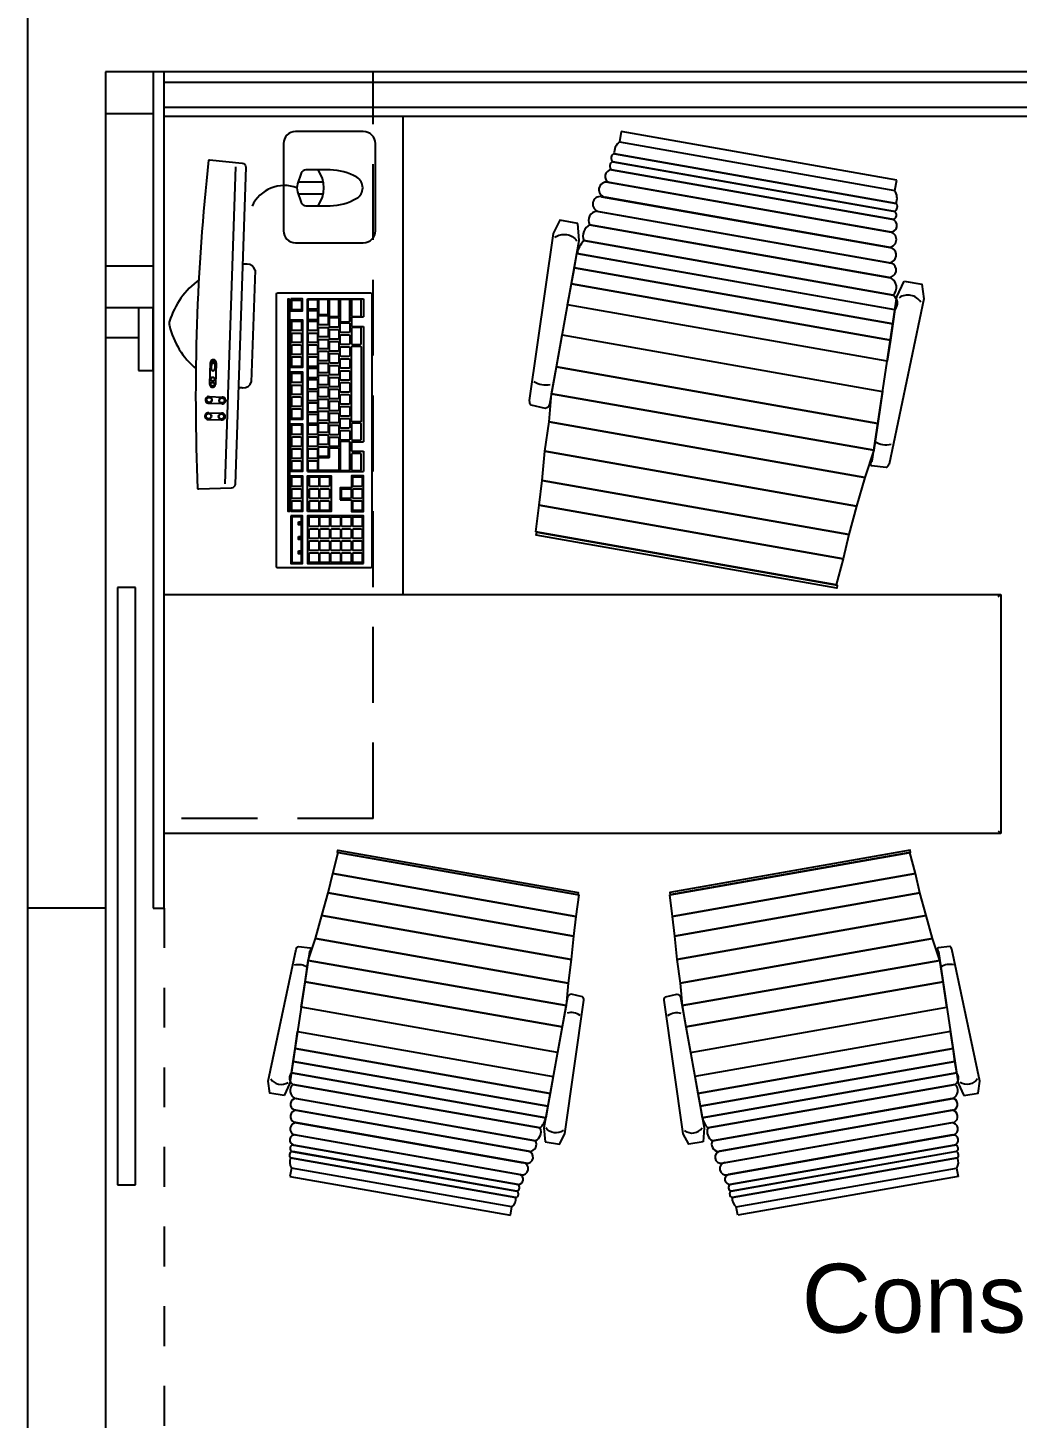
# Model space of a CAD drawing. Header units: millimetres. Extents: x 1573 to 2177, y 1587 to 1932.
# Drawn here: x 1900.545 to 1903.029, y 1907.524 to 1911.016 of the extents above; entities that cross this region are included whole.
import ezdxf
from ezdxf.enums import TextEntityAlignment as Align

# ---------------------------------------------------------------- set-up
doc = ezdxf.new("R2010")
doc.units = ezdxf.units.MM
doc.header["$LTSCALE"] = 0.03
doc.linetypes.add('HIDDEN', pattern=[9.525, 6.35, -3.175])
doc.layers.add('-HIDRO', color=8, linetype='Continuous')
doc.styles.add('ARIAL', font='arial.ttf')

msp = doc.modelspace()

# ---------------------------------------------------------------- linework, layer by layer
at = {"layer": '-HIDRO'}
for p, q in [((1900.5454, 1908.8053), (1900.5454, 1913.2753)), ((1906.5109, 1910.9053), (1900.7404, 1910.9053)), ((1900.7404, 1910.9053), (1900.7404, 1908.8053)), ((1900.8604, 1910.9053), (1900.8604, 1908.8053)), ((1900.8874, 1908.8053), (1900.8874, 1910.9053)), ((1903.9084, 1910.8783), (1900.8874, 1910.8783)), ((1900.7404, 1910.8003), (1900.8604, 1910.8003)), ((1903.9384, 1910.8153), (1900.8874, 1910.8153)), ((1903.9609, 1910.7928), (1900.8874, 1910.7928)), ((1901.4874, 1909.5928), (1901.4874, 1910.7928)), ((1902.0348, 1910.755), (1902.0302, 1910.729)), ((1902.0302, 1910.729), (1902.7217, 1910.607)), ((1902.0302, 1910.729), (1902.7217, 1910.607)), ((1902.0302, 1910.729), (1902.7217, 1910.607)), ((1902.7263, 1910.6331), (1902.0348, 1910.755)), ((1902.7248, 1910.5747), (1902.0178, 1910.6994)), ((1902.0178, 1910.6994), (1902.7248, 1910.5747)), ((1902.7248, 1910.5747), (1902.0178, 1910.6994)), ((1901.0665, 1910.6661), (1901.0401, 1909.8705)), ((1902.0106, 1910.6587), (1902.7139, 1910.5347)), ((1902.7139, 1910.5347), (1902.0106, 1910.6587)), ((1902.0142, 1910.6793), (1902.7176, 1910.5552)), ((1902.7212, 1910.5546), (1902.0142, 1910.6793)), ((1901.2245, 1910.6288), (1901.2871, 1910.6288)), ((1902.0013, 1910.6278), (1902.7122, 1910.5025)), ((1902.7084, 1910.5031), (1902.0051, 1910.6271)), ((1902.7217, 1910.607), (1902.7263, 1910.6331)), ((1901.2245, 1910.5988), (1901.2871, 1910.5988)), ((1901.9857, 1910.5915), (1902.7144, 1910.463)), ((1902.7055, 1910.4646), (1901.9946, 1910.59)), ((1901.9732, 1910.5549), (1902.7136, 1910.4243)), ((1902.7077, 1910.4253), (1901.9791, 1910.5538)), ((1901.9556, 1910.5212), (1902.7104, 1910.3881)), ((1902.7073, 1910.3886), (1901.9556, 1910.5212)), ((1901.9409, 1910.4812), (1902.7172, 1910.3443)), ((1902.7172, 1910.3443), (1901.9409, 1910.4812)), ((1901.9172, 1910.4131), (1901.9236, 1910.4489)), ((1901.9236, 1910.4489), (1902.7219, 1910.3081)), ((1902.7218, 1910.3078), (1901.9236, 1910.4489)), ((1900.7404, 1910.4178), (1900.8604, 1910.4178)), ((1901.9099, 1910.3727), (1901.9172, 1910.4131)), ((1901.9172, 1910.4131), (1902.7165, 1910.2722)), ((1902.7165, 1910.2722), (1901.9172, 1910.4131)), ((1901.1157, 1910.4069), (1901.1063, 1910.1258)), ((1901.9004, 1910.3199), (1901.9099, 1910.3727)), ((1901.9099, 1910.3727), (1902.7104, 1910.2315)), ((1902.7104, 1910.2315), (1901.9099, 1910.3727)), ((1900.8604, 1910.3128), (1900.7404, 1910.3128)), ((1900.8229, 1910.3128), (1900.8229, 1910.1553)), ((1900.8604, 1910.1553), (1900.8604, 1910.3128)), ((1901.2472, 1910.3347), (1901.388, 1910.3347)), ((1901.2472, 1909.9012), (1901.2472, 1910.3347)), ((1901.388, 1910.3347), (1901.388, 1910.2897)), ((1902.7024, 1910.1785), (1901.9004, 1910.3199)), ((1902.7219, 1910.3081), (1902.7165, 1910.2722)), ((1901.358, 1910.2897), (1901.388, 1910.2897)), ((1901.358, 1910.2897), (1901.358, 1910.2657)), ((1902.7165, 1910.2722), (1902.7104, 1910.2315)), ((1900.7404, 1910.2378), (1900.8229, 1910.2378)), ((1901.358, 1910.2657), (1901.388, 1910.2657)), ((1901.388, 1910.2657), (1901.388, 1909.9762)), ((1901.8723, 1910.1641), (1901.8867, 1910.2443)), ((1901.8867, 1910.2443), (1902.691, 1910.1025)), ((1902.7104, 1910.2315), (1902.7024, 1910.1785)), ((1901.0035, 1910.1748), (1901.0017, 1910.1208)), ((1901.0064, 1910.1747), (1901.0059, 1910.1592)), ((1901.0151, 1910.1744), (1901.0064, 1910.1747)), ((1901.0151, 1910.1744), (1901.0146, 1910.1589)), ((1901.018, 1910.1743), (1901.0162, 1910.1203)), ((1901.8601, 1910.0967), (1901.8723, 1910.1641)), ((1901.8723, 1910.1641), (1902.679, 1910.0219)), ((1902.679, 1910.0219), (1901.8723, 1910.1641)), ((1900.8229, 1910.1553), (1900.8604, 1910.1553)), ((1901.8538, 1910.0262), (1901.8601, 1910.0967)), ((1901.8601, 1910.0967), (1902.6689, 1909.955)), ((1902.6689, 1909.955), (1901.8601, 1910.0967)), ((1902.691, 1910.1025), (1902.679, 1910.0219)), ((1901.0003, 1910.0728), (1901.0324, 1910.0718)), ((1901.0009, 1910.0894), (1901.0329, 1910.0883)), ((1900.999, 1910.0322), (1901.031, 1910.0311)), ((1900.9995, 1910.0487), (1901.0316, 1910.0476)), ((1901.8435, 1909.9524), (1901.8538, 1910.0262)), ((1902.646, 1909.8866), (1901.8538, 1910.0262)), ((1901.8538, 1910.0262), (1902.646, 1909.8866)), ((1902.679, 1910.0219), (1902.6689, 1909.955)), ((1901.358, 1909.9762), (1901.388, 1909.9762)), ((1901.358, 1909.9762), (1901.358, 1909.9522)), ((1902.6689, 1909.955), (1902.646, 1909.8866)), ((1901.358, 1909.9522), (1901.388, 1909.9522)), ((1901.388, 1909.9522), (1901.388, 1909.9012)), ((1901.8367, 1909.8792), (1901.8435, 1909.9524)), ((1902.6258, 1909.8145), (1901.8435, 1909.9524)), ((1901.8435, 1909.9524), (1902.6258, 1909.8145)), ((1901.2472, 1909.9012), (1901.388, 1909.9012)), ((1902.646, 1909.8866), (1902.6258, 1909.8145)), ((1901.3351, 1909.8577), (1901.3548, 1909.8577)), ((1901.8291, 1909.8169), (1901.8367, 1909.8792)), ((1902.6064, 1909.7434), (1901.8367, 1909.8792)), ((1901.8367, 1909.8792), (1902.6064, 1909.7434)), ((1901.3294, 1909.8307), (1901.3582, 1909.8307)), ((1901.8204, 1909.7496), (1901.8291, 1909.8169)), ((1902.5922, 1909.6823), (1901.8291, 1909.8169)), ((1901.8291, 1909.8169), (1902.5922, 1909.6823)), ((1902.6258, 1909.8145), (1902.6064, 1909.7434)), ((1902.5748, 1909.6166), (1901.8204, 1909.7496)), ((1902.6064, 1909.7434), (1902.5922, 1909.6823)), ((1902.5922, 1909.6823), (1902.5748, 1909.6166)), ((1900.7704, 1909.6105), (1900.7704, 1908.1105)), ((1900.8154, 1909.6105), (1900.7704, 1909.6105)), ((1900.8154, 1908.1105), (1900.8154, 1909.6105)), ((1900.8874, 1909.5928), (1902.9874, 1909.5928)), ((1902.9814, 1909.5868), (1902.9874, 1909.5928)), ((1902.9874, 1909.5928), (1902.9874, 1908.9928)), ((1902.9874, 1908.9928), (1900.8874, 1908.9928)), ((1902.9814, 1908.9988), (1902.9874, 1908.9928)), ((1901.3106, 1908.8921), (1901.3246, 1908.9447)), ((1901.3246, 1908.9447), (1901.9281, 1908.8382)), ((1902.7593, 1908.9447), (1902.1557, 1908.8382)), ((1902.7732, 1908.8921), (1902.7593, 1908.9447)), ((1901.2993, 1908.8432), (1901.3106, 1908.8921)), ((1901.3106, 1908.8921), (1901.9211, 1908.7844)), ((1901.9211, 1908.7844), (1901.3106, 1908.8921)), ((1902.7732, 1908.8921), (1902.1627, 1908.7844)), ((1902.1627, 1908.7844), (1902.7732, 1908.8921)), ((1902.7846, 1908.8432), (1902.7732, 1908.8921)), ((1901.2838, 1908.7863), (1901.2993, 1908.8432)), ((1901.2993, 1908.8432), (1901.9151, 1908.7346)), ((1901.9151, 1908.7346), (1901.2993, 1908.8432)), ((1901.9281, 1908.8382), (1901.9211, 1908.7844)), ((1902.1557, 1908.8382), (1902.1627, 1908.7844)), ((1902.7846, 1908.8432), (1902.1688, 1908.7346)), ((1902.1688, 1908.7346), (1902.7846, 1908.8432)), ((1902.8001, 1908.7863), (1902.7846, 1908.8432)), ((1900.5454, 1907.4553), (1900.5454, 1908.8053)), ((1900.7404, 1908.8053), (1900.5454, 1908.8053)), ((1900.7404, 1908.8053), (1900.7404, 1907.4553)), ((1900.8604, 1908.8053), (1900.8874, 1908.8053)), ((1901.2676, 1908.7287), (1901.2838, 1908.7863)), ((1901.2838, 1908.7863), (1901.9096, 1908.676)), ((1901.9096, 1908.676), (1901.2838, 1908.7863)), ((1901.9211, 1908.7844), (1901.9151, 1908.7346)), ((1902.1627, 1908.7844), (1902.1688, 1908.7346)), ((1902.8001, 1908.7863), (1902.1743, 1908.676)), ((1902.1743, 1908.676), (1902.8001, 1908.7863)), ((1902.8163, 1908.7287), (1902.8001, 1908.7863)), ((1901.9151, 1908.7346), (1901.9096, 1908.676)), ((1902.1688, 1908.7346), (1902.1743, 1908.676)), ((1901.2493, 1908.6739), (1901.2676, 1908.7287)), ((1901.2676, 1908.7287), (1901.9014, 1908.6169)), ((1901.9014, 1908.6169), (1901.2676, 1908.7287)), ((1902.8163, 1908.7287), (1902.1825, 1908.6169)), ((1902.1825, 1908.6169), (1902.8163, 1908.7287)), ((1902.8346, 1908.6739), (1902.8163, 1908.7287)), ((1901.2413, 1908.6204), (1901.2493, 1908.6739)), ((1901.8963, 1908.5605), (1901.2493, 1908.6739)), ((1901.2493, 1908.6739), (1901.8963, 1908.5605)), ((1901.9096, 1908.676), (1901.9014, 1908.6169)), ((1902.1743, 1908.676), (1902.1825, 1908.6169)), ((1902.1876, 1908.5605), (1902.8346, 1908.6739)), ((1902.8346, 1908.6739), (1902.1876, 1908.5605)), ((1902.8426, 1908.6204), (1902.8346, 1908.6739)), ((1901.2316, 1908.556), (1901.2413, 1908.6204)), ((1901.8866, 1908.5066), (1901.2413, 1908.6204)), ((1901.2413, 1908.6204), (1901.8866, 1908.5066)), ((1901.9014, 1908.6169), (1901.8963, 1908.5605)), ((1902.1825, 1908.6169), (1902.1876, 1908.5605)), ((1902.1973, 1908.5066), (1902.8426, 1908.6204)), ((1902.8426, 1908.6204), (1902.1973, 1908.5066)), ((1902.8523, 1908.556), (1902.8426, 1908.6204)), ((1901.8963, 1908.5605), (1901.8866, 1908.5066)), ((1902.1876, 1908.5605), (1902.1973, 1908.5066)), ((1901.875, 1908.4425), (1901.2316, 1908.556)), ((1902.2088, 1908.4425), (1902.8523, 1908.556)), ((1901.2161, 1908.4527), (1901.2225, 1908.4951)), ((1901.2225, 1908.4951), (1901.8641, 1908.382)), ((1901.8866, 1908.5066), (1901.875, 1908.4425)), ((1902.1973, 1908.5066), (1902.2088, 1908.4425)), ((1902.8614, 1908.4951), (1902.2198, 1908.382)), ((1902.8678, 1908.4527), (1902.8614, 1908.4951)), ((1901.2069, 1908.3914), (1901.2112, 1908.4202)), ((1901.2112, 1908.4202), (1901.2161, 1908.4527)), ((1901.8507, 1908.3074), (1901.2112, 1908.4202)), ((1901.2112, 1908.4202), (1901.8507, 1908.3074)), ((1901.8565, 1908.3398), (1901.2161, 1908.4527)), ((1901.2161, 1908.4527), (1901.8565, 1908.3398)), ((1902.2274, 1908.3398), (1902.8678, 1908.4527)), ((1902.8678, 1908.4527), (1902.2274, 1908.3398)), ((1902.2332, 1908.3074), (1902.8726, 1908.4202)), ((1902.8726, 1908.4202), (1902.2332, 1908.3074)), ((1902.8726, 1908.4202), (1902.8678, 1908.4527)), ((1902.8769, 1908.3914), (1902.8726, 1908.4202)), ((1901.8455, 1908.2788), (1901.2069, 1908.3914)), ((1901.207, 1908.3917), (1901.8455, 1908.2788)), ((1902.8769, 1908.3917), (1902.2384, 1908.2788)), ((1902.2384, 1908.2788), (1902.8769, 1908.3914)), ((1901.8317, 1908.253), (1901.2107, 1908.3625)), ((1901.2107, 1908.3625), (1901.8317, 1908.253)), ((1901.8641, 1908.382), (1901.8565, 1908.3398)), ((1902.2198, 1908.382), (1902.2274, 1908.3398)), ((1902.2521, 1908.253), (1902.8732, 1908.3625)), ((1902.8732, 1908.3625), (1902.2521, 1908.253)), ((1901.82, 1908.221), (1901.2161, 1908.3274)), ((1901.2186, 1908.327), (1901.82, 1908.221)), ((1901.8565, 1908.3398), (1901.8507, 1908.3074)), ((1902.2274, 1908.3398), (1902.2332, 1908.3074)), ((1902.2639, 1908.221), (1902.8678, 1908.3274)), ((1902.8653, 1908.327), (1902.2639, 1908.221)), ((1901.8059, 1908.194), (1901.2135, 1908.2985)), ((1901.2182, 1908.2977), (1901.8012, 1908.1949)), ((1901.8507, 1908.3074), (1901.8455, 1908.2788)), ((1902.2332, 1908.3074), (1902.2384, 1908.2788)), ((1902.278, 1908.194), (1902.8703, 1908.2985)), ((1902.8656, 1908.2977), (1902.2827, 1908.1949)), ((1901.7959, 1908.1647), (1901.2129, 1908.2675)), ((1901.22, 1908.2662), (1901.7888, 1908.1659)), ((1902.288, 1908.1647), (1902.871, 1908.2675)), ((1902.8639, 1908.2662), (1902.2951, 1908.1659)), ((1901.7759, 1908.111), (1901.2133, 1908.2102)), ((1901.2133, 1908.2102), (1901.7759, 1908.111)), ((1901.7834, 1908.1357), (1901.2147, 1908.236)), ((1901.2177, 1908.2354), (1901.7804, 1908.1362)), ((1902.3005, 1908.1357), (1902.8692, 1908.236)), ((1902.8662, 1908.2354), (1902.3035, 1908.1362)), ((1902.3079, 1908.111), (1902.8706, 1908.2102)), ((1902.8706, 1908.2102), (1902.3079, 1908.111)), ((1901.2046, 1908.1782), (1901.7702, 1908.0784)), ((1901.7702, 1908.0784), (1901.2046, 1908.1782)), ((1901.2046, 1908.1782), (1901.7702, 1908.0784)), ((1901.2074, 1908.1942), (1901.773, 1908.0945)), ((1901.773, 1908.0945), (1901.2104, 1908.1937)), ((1902.8764, 1908.1942), (1902.3108, 1908.0945)), ((1902.3108, 1908.0945), (1902.8735, 1908.1937)), ((1902.8793, 1908.1782), (1902.3137, 1908.0784)), ((1902.3137, 1908.0784), (1902.8793, 1908.1782)), ((1902.8793, 1908.1782), (1902.3137, 1908.0784)), ((1901.207, 1908.1523), (1901.2034, 1908.1314)), ((1901.7603, 1908.0547), (1901.207, 1908.1523)), ((1901.7603, 1908.0547), (1901.207, 1908.1523)), ((1901.7603, 1908.0547), (1901.207, 1908.1523)), ((1902.3236, 1908.0547), (1902.8768, 1908.1523)), ((1902.3236, 1908.0547), (1902.8768, 1908.1523)), ((1902.3236, 1908.0547), (1902.8768, 1908.1523)), ((1902.8768, 1908.1523), (1902.8805, 1908.1314)), ((1900.7704, 1908.1105), (1900.8154, 1908.1105)), ((1901.2034, 1908.1314), (1901.7566, 1908.0339)), ((1902.8805, 1908.1314), (1902.3273, 1908.0339)), ((1901.7566, 1908.0339), (1901.7603, 1908.0547)), ((1902.3273, 1908.0339), (1902.3236, 1908.0547))]:
    msp.add_line(p, q, dxfattribs=at)
at = {"layer": '-HIDRO', "linetype": 'HIDDEN'}
for q in [(1901.4124, 1910.9053), (1900.8874, 1909.0303)]:
    msp.add_line((1901.4124, 1909.0303), q, dxfattribs=at)
at = {"layer": '-HIDRO', "linetype": 'HIDDEN', "ltscale": 0.5}
msp.add_line((1900.8874, 1908.8053), (1900.8874, 1907.4553), dxfattribs=at)
at = {"layer": '-HIDRO'}
for points in [[(1901.2174, 1910.7551, 0.414214), (1901.187, 1910.7247), (1901.187, 1910.506, 0.414214), (1901.2174, 1910.4757), (1901.3875, 1910.4757, 0.414214), (1901.4179, 1910.506), (1901.4179, 1910.7247, 0.414214), (1901.3875, 1910.7551)], [(1901.0831, 1910.6758, -0.395059), (1901.0924, 1910.6652), (1901.0659, 1909.8696, -0.395059), (1901.0559, 1909.8596), (1900.9743, 1909.8569, -0.255546), (1900.9725, 1909.8578, -0.038223), (1901, 1910.6831, -0.255546), (1901.0018, 1910.6839)], [(1901.2435, 1910.6588, 0.320037), (1901.2319, 1910.6505), (1901.2227, 1910.6237, 0.167465), (1901.2227, 1910.6038), (1901.2319, 1910.577, 0.320037), (1901.2435, 1910.5688), (1901.3042, 1910.5688, 0.131312), (1901.371, 1910.5874, 0.570686), (1901.371, 1910.6401, 0.131312), (1901.3042, 1910.6588)], [(1901.926, 1910.5244), (1901.881, 1910.5323), (1901.8641, 1910.4991), (1901.8041, 1910.0796, 0.205362), (1901.8081, 1910.0692), (1901.844, 1910.0608, 0.331039), (1901.8555, 1910.0708), (1901.9295, 1910.4811)], [(1902.7447, 1910.3795), (1902.7897, 1910.3716), (1902.7943, 1910.3346), (1902.7071, 1909.92, -0.205362), (1902.6998, 1909.9116), (1902.6632, 1909.9159, -0.424927), (1902.6648, 1909.9277), (1902.7266, 1910.34)], [(1901.1722, 1910.3497), (1901.4062, 1910.3497, -0.414214), (1901.4092, 1910.3467), (1901.4092, 1909.6627, -0.414214), (1901.4062, 1909.6597), (1901.1722, 1909.6597, -0.414214), (1901.1692, 1909.6627), (1901.1692, 1910.3467, -0.414214)], [(1901.2104, 1910.3077, -0.414214), (1901.2082, 1910.3099), (1901.2082, 1910.3294, -0.414214), (1901.2104, 1910.3317), (1901.2299, 1910.3317, -0.414214), (1901.2322, 1910.3294), (1901.2322, 1910.3099, -0.414214), (1901.2299, 1910.3077)], [(1901.251, 1910.3091, -0.414214), (1901.2487, 1910.3113), (1901.2487, 1910.3308, -0.414214), (1901.251, 1910.3331), (1901.2705, 1910.3331, -0.414214), (1901.2727, 1910.3308), (1901.2727, 1910.3113, -0.414214), (1901.2705, 1910.3091)], [(1901.251, 1910.2819, -0.414214), (1901.2487, 1910.2841), (1901.2487, 1910.3036, -0.414214), (1901.251, 1910.3059), (1901.2705, 1910.3059, -0.414214), (1901.2727, 1910.3036), (1901.2727, 1910.2841, -0.414214), (1901.2705, 1910.2819)], [(1901.2751, 1910.3309), (1901.2751, 1910.2979, 0.414214), (1901.2773, 1910.2957), (1901.297, 1910.2957, 0.414214), (1901.2992, 1910.2979), (1901.2992, 1910.3309, 0.414214), (1901.297, 1910.3332), (1901.2773, 1910.3332, 0.414214)], [(1901.3241, 1910.3332), (1901.3045, 1910.3332, 0.414214), (1901.3022, 1910.3309), (1901.3022, 1910.2931, 0.414214), (1901.3045, 1910.2908), (1901.3241, 1910.2908, 0.414214), (1901.3264, 1910.2931), (1901.3264, 1910.3309, 0.414214)], [(1901.3513, 1910.3332), (1901.3316, 1910.3332, 0.414214), (1901.3294, 1910.3309), (1901.3294, 1910.2797, 0.414214), (1901.3316, 1910.2775), (1901.3513, 1910.2775, 0.414214), (1901.3535, 1910.2797), (1901.3535, 1910.3309, 0.414214)], [(1901.358, 1910.3309), (1901.358, 1910.2931, 0.414214), (1901.3603, 1910.2908), (1901.3799, 1910.2908, 0.414214), (1901.3821, 1910.2931), (1901.3821, 1910.3309, 0.414214), (1901.3799, 1910.3332), (1901.3603, 1910.3332, 0.414214)], [(1901.2104, 1910.2552, -0.414214), (1901.2082, 1910.2575), (1901.2082, 1910.277, -0.414214), (1901.2104, 1910.2792), (1901.2299, 1910.2792, -0.414214), (1901.2322, 1910.277), (1901.2322, 1910.2575, -0.414214), (1901.2299, 1910.2552)], [(1901.251, 1910.2552, -0.414214), (1901.2487, 1910.2575), (1901.2487, 1910.277, -0.414214), (1901.251, 1910.2792), (1901.2705, 1910.2792, -0.414214), (1901.2727, 1910.277), (1901.2727, 1910.2575, -0.414214), (1901.2705, 1910.2552)], [(1901.2775, 1910.2693, -0.414214), (1901.2752, 1910.2715), (1901.2752, 1910.291, -0.414214), (1901.2775, 1910.2933), (1901.297, 1910.2933, -0.414214), (1901.2992, 1910.291), (1901.2992, 1910.2715, -0.414214), (1901.297, 1910.2693)], [(1901.3046, 1910.2638, -0.414214), (1901.3023, 1910.266), (1901.3023, 1910.2855, -0.414214), (1901.3046, 1910.2878), (1901.3241, 1910.2878, -0.414214), (1901.3263, 1910.2855), (1901.3263, 1910.266, -0.414214), (1901.3241, 1910.2638)], [(1901.3316, 1910.2505, -0.414214), (1901.3293, 1910.2527), (1901.3293, 1910.2722, -0.414214), (1901.3316, 1910.2745), (1901.3511, 1910.2745, -0.414214), (1901.3533, 1910.2722), (1901.3533, 1910.2527, -0.414214), (1901.3511, 1910.2505)], [(1901.2104, 1910.2252, -0.414214), (1901.2082, 1910.2275), (1901.2082, 1910.247, -0.414214), (1901.2104, 1910.2492), (1901.2299, 1910.2492, -0.414214), (1901.2322, 1910.247), (1901.2322, 1910.2275, -0.414214), (1901.2299, 1910.2252)], [(1901.251, 1910.2252, -0.414214), (1901.2487, 1910.2275), (1901.2487, 1910.247, -0.414214), (1901.251, 1910.2492), (1901.2705, 1910.2492, -0.414214), (1901.2727, 1910.247), (1901.2727, 1910.2275, -0.414214), (1901.2705, 1910.2252)], [(1901.2775, 1910.2393, -0.414214), (1901.2752, 1910.2415), (1901.2752, 1910.261, -0.414214), (1901.2775, 1910.2633), (1901.297, 1910.2633, -0.414214), (1901.2992, 1910.261), (1901.2992, 1910.2415, -0.414214), (1901.297, 1910.2393)], [(1901.3046, 1910.2338, -0.414214), (1901.3023, 1910.236), (1901.3023, 1910.2555, -0.414214), (1901.3046, 1910.2578), (1901.3241, 1910.2578, -0.414214), (1901.3263, 1910.2555), (1901.3263, 1910.236, -0.414214), (1901.3241, 1910.2338)], [(1901.3316, 1910.2205, -0.414214), (1901.3293, 1910.2227), (1901.3293, 1910.2422, -0.414214), (1901.3316, 1910.2445), (1901.3511, 1910.2445, -0.414214), (1901.3533, 1910.2422), (1901.3533, 1910.2227, -0.414214), (1901.3511, 1910.2205)], [(1901.3799, 1910.2203, 0.414214), (1901.3821, 1910.2226), (1901.3821, 1910.2604, 0.414214), (1901.3799, 1910.2627), (1901.3603, 1910.2627, 0.414214), (1901.358, 1910.2604), (1901.358, 1910.2226, 0.414214), (1901.3603, 1910.2203)], [(1901.2104, 1910.1952, -0.414214), (1901.2082, 1910.1975), (1901.2082, 1910.217, -0.414214), (1901.2104, 1910.2192), (1901.2299, 1910.2192, -0.414214), (1901.2322, 1910.217), (1901.2322, 1910.1975, -0.414214), (1901.2299, 1910.1952)], [(1901.251, 1910.1952, -0.414214), (1901.2487, 1910.1975), (1901.2487, 1910.217, -0.414214), (1901.251, 1910.2192), (1901.2705, 1910.2192, -0.414214), (1901.2727, 1910.217), (1901.2727, 1910.1975, -0.414214), (1901.2705, 1910.1952)], [(1901.2775, 1910.2093, -0.414214), (1901.2752, 1910.2115), (1901.2752, 1910.231, -0.414214), (1901.2775, 1910.2333), (1901.297, 1910.2333, -0.414214), (1901.2992, 1910.231), (1901.2992, 1910.2115, -0.414214), (1901.297, 1910.2093)], [(1901.2775, 1910.1793, -0.414214), (1901.2752, 1910.1815), (1901.2752, 1910.201, -0.414214), (1901.2775, 1910.2033), (1901.297, 1910.2033, -0.414214), (1901.2992, 1910.201), (1901.2992, 1910.1815, -0.414214), (1901.297, 1910.1793)], [(1901.3046, 1910.2038, -0.414214), (1901.3023, 1910.206), (1901.3023, 1910.2255, -0.414214), (1901.3046, 1910.2278), (1901.3241, 1910.2278, -0.414214), (1901.3263, 1910.2255), (1901.3263, 1910.206, -0.414214), (1901.3241, 1910.2038)], [(1901.3316, 1910.1905, -0.414214), (1901.3293, 1910.1927), (1901.3293, 1910.2122, -0.414214), (1901.3316, 1910.2145), (1901.3511, 1910.2145, -0.414214), (1901.3533, 1910.2122), (1901.3533, 1910.1927, -0.414214), (1901.3511, 1910.1905)], [(1901.3799, 1910.0258), (1901.3603, 1910.0258, -0.414214), (1901.358, 1910.0281), (1901.358, 1910.2138, -0.414214), (1901.3603, 1910.216), (1901.3799, 1910.216, -0.414214), (1901.3821, 1910.2138), (1901.3821, 1910.0281, -0.414214)], [(1901.2104, 1910.1652, -0.414214), (1901.2082, 1910.1675), (1901.2082, 1910.187, -0.414214), (1901.2104, 1910.1892), (1901.2299, 1910.1892, -0.414214), (1901.2322, 1910.187), (1901.2322, 1910.1675, -0.414214), (1901.2299, 1910.1652)], [(1901.251, 1910.1652, -0.414214), (1901.2487, 1910.1675), (1901.2487, 1910.187, -0.414214), (1901.251, 1910.1892), (1901.2705, 1910.1892, -0.414214), (1901.2727, 1910.187), (1901.2727, 1910.1675, -0.414214), (1901.2705, 1910.1652)], [(1901.2775, 1910.1493, -0.414214), (1901.2752, 1910.1515), (1901.2752, 1910.171, -0.414214), (1901.2775, 1910.1733), (1901.297, 1910.1733, -0.414214), (1901.2992, 1910.171), (1901.2992, 1910.1515, -0.414214), (1901.297, 1910.1493)], [(1901.3046, 1910.1738, -0.414214), (1901.3023, 1910.176), (1901.3023, 1910.1955, -0.414214), (1901.3046, 1910.1978), (1901.3241, 1910.1978, -0.414214), (1901.3263, 1910.1955), (1901.3263, 1910.176, -0.414214), (1901.3241, 1910.1738)], [(1901.3046, 1910.1438, -0.414214), (1901.3023, 1910.146), (1901.3023, 1910.1655, -0.414214), (1901.3046, 1910.1678), (1901.3241, 1910.1678, -0.414214), (1901.3263, 1910.1655), (1901.3263, 1910.146, -0.414214), (1901.3241, 1910.1438)], [(1901.3316, 1910.1605, -0.414214), (1901.3293, 1910.1627), (1901.3293, 1910.1822, -0.414214), (1901.3316, 1910.1845), (1901.3511, 1910.1845, -0.414214), (1901.3533, 1910.1822), (1901.3533, 1910.1627, -0.414214), (1901.3511, 1910.1605)], [(1901.2104, 1910.1246, -0.414214), (1901.2082, 1910.1268), (1901.2082, 1910.1463, -0.414214), (1901.2104, 1910.1486), (1901.2299, 1910.1486, -0.414214), (1901.2322, 1910.1463), (1901.2322, 1910.1268, -0.414214), (1901.2299, 1910.1246)], [(1901.251, 1910.1369, -0.414214), (1901.2487, 1910.1391), (1901.2487, 1910.1586, -0.414214), (1901.251, 1910.1609), (1901.2705, 1910.1609, -0.414214), (1901.2727, 1910.1586), (1901.2727, 1910.1391, -0.414214), (1901.2705, 1910.1369)], [(1901.251, 1910.1085, -0.414214), (1901.2487, 1910.1107), (1901.2487, 1910.1302, -0.414214), (1901.251, 1910.1325), (1901.2705, 1910.1325, -0.414214), (1901.2727, 1910.1302), (1901.2727, 1910.1107, -0.414214), (1901.2705, 1910.1085)], [(1901.2775, 1910.1193, -0.414214), (1901.2752, 1910.1215), (1901.2752, 1910.141, -0.414214), (1901.2775, 1910.1433), (1901.297, 1910.1433, -0.414214), (1901.2992, 1910.141), (1901.2992, 1910.1215, -0.414214), (1901.297, 1910.1193)], [(1901.3046, 1910.1138, -0.414214), (1901.3023, 1910.116), (1901.3023, 1910.1355, -0.414214), (1901.3046, 1910.1378), (1901.3241, 1910.1378, -0.414214), (1901.3263, 1910.1355), (1901.3263, 1910.116, -0.414214), (1901.3241, 1910.1138)], [(1901.3316, 1910.1305, -0.414214), (1901.3293, 1910.1327), (1901.3293, 1910.1522, -0.414214), (1901.3316, 1910.1545), (1901.3511, 1910.1545, -0.414214), (1901.3533, 1910.1522), (1901.3533, 1910.1327, -0.414214), (1901.3511, 1910.1305)], [(1901.2104, 1910.0946, -0.414214), (1901.2082, 1910.0968), (1901.2082, 1910.1163, -0.414214), (1901.2104, 1910.1186), (1901.2299, 1910.1186, -0.414214), (1901.2322, 1910.1163), (1901.2322, 1910.0968, -0.414214), (1901.2299, 1910.0946)], [(1901.251, 1910.079, -0.414214), (1901.2487, 1910.0813), (1901.2487, 1910.1008, -0.414214), (1901.251, 1910.103), (1901.2705, 1910.103, -0.414214), (1901.2727, 1910.1008), (1901.2727, 1910.0813, -0.414214), (1901.2705, 1910.079)], [(1901.2775, 1910.0893, -0.414214), (1901.2752, 1910.0915), (1901.2752, 1910.111, -0.414214), (1901.2775, 1910.1133), (1901.297, 1910.1133, -0.414214), (1901.2992, 1910.111), (1901.2992, 1910.0915, -0.414214), (1901.297, 1910.0893)], [(1901.3046, 1910.0838, -0.414214), (1901.3023, 1910.086), (1901.3023, 1910.1055, -0.414214), (1901.3046, 1910.1078), (1901.3241, 1910.1078, -0.414214), (1901.3263, 1910.1055), (1901.3263, 1910.086, -0.414214), (1901.3241, 1910.0838)], [(1901.3316, 1910.1005, -0.414214), (1901.3293, 1910.1027), (1901.3293, 1910.1222, -0.414214), (1901.3316, 1910.1245), (1901.3511, 1910.1245, -0.414214), (1901.3533, 1910.1222), (1901.3533, 1910.1027, -0.414214), (1901.3511, 1910.1005)], [(1901.3316, 1910.0705, -0.414214), (1901.3293, 1910.0727), (1901.3293, 1910.0922, -0.414214), (1901.3316, 1910.0945), (1901.3511, 1910.0945, -0.414214), (1901.3533, 1910.0922), (1901.3533, 1910.0727, -0.414214), (1901.3511, 1910.0705)], [(1901.2104, 1910.0646, -0.414214), (1901.2082, 1910.0668), (1901.2082, 1910.0863, -0.414214), (1901.2104, 1910.0886), (1901.2299, 1910.0886, -0.414214), (1901.2322, 1910.0863), (1901.2322, 1910.0668, -0.414214), (1901.2299, 1910.0646)], [(1901.251, 1910.0502, -0.414214), (1901.2487, 1910.0524), (1901.2487, 1910.0719, -0.414214), (1901.251, 1910.0742), (1901.2705, 1910.0742, -0.414214), (1901.2727, 1910.0719), (1901.2727, 1910.0524, -0.414214), (1901.2705, 1910.0502)], [(1901.2775, 1910.0593, -0.414214), (1901.2752, 1910.0615), (1901.2752, 1910.081, -0.414214), (1901.2775, 1910.0833), (1901.297, 1910.0833, -0.414214), (1901.2992, 1910.081), (1901.2992, 1910.0615, -0.414214), (1901.297, 1910.0593)], [(1901.3046, 1910.0538, -0.414214), (1901.3023, 1910.056), (1901.3023, 1910.0755, -0.414214), (1901.3046, 1910.0778), (1901.3241, 1910.0778, -0.414214), (1901.3263, 1910.0755), (1901.3263, 1910.056, -0.414214), (1901.3241, 1910.0538)], [(1901.3316, 1910.0405, -0.414214), (1901.3293, 1910.0427), (1901.3293, 1910.0622, -0.414214), (1901.3316, 1910.0645), (1901.3511, 1910.0645, -0.414214), (1901.3533, 1910.0622), (1901.3533, 1910.0427, -0.414214), (1901.3511, 1910.0405)], [(1901.2104, 1910.0346, -0.414214), (1901.2082, 1910.0368), (1901.2082, 1910.0563, -0.414214), (1901.2104, 1910.0586), (1901.2299, 1910.0586, -0.414214), (1901.2322, 1910.0563), (1901.2322, 1910.0368, -0.414214), (1901.2299, 1910.0346)], [(1901.251, 1910.0218, -0.414214), (1901.2487, 1910.0241), (1901.2487, 1910.0436, -0.414214), (1901.251, 1910.0458), (1901.2705, 1910.0458, -0.414214), (1901.2727, 1910.0436), (1901.2727, 1910.0241, -0.414214), (1901.2705, 1910.0218)], [(1901.2775, 1910.0293, -0.414214), (1901.2752, 1910.0315), (1901.2752, 1910.051, -0.414214), (1901.2775, 1910.0533), (1901.297, 1910.0533, -0.414214), (1901.2992, 1910.051), (1901.2992, 1910.0315, -0.414214), (1901.297, 1910.0293)], [(1901.3046, 1910.0238, -0.414214), (1901.3023, 1910.026), (1901.3023, 1910.0455, -0.414214), (1901.3046, 1910.0478), (1901.3241, 1910.0478, -0.414214), (1901.3263, 1910.0455), (1901.3263, 1910.026, -0.414214), (1901.3241, 1910.0238)], [(1901.3316, 1910.0105, -0.414214), (1901.3293, 1910.0127), (1901.3293, 1910.0322, -0.414214), (1901.3316, 1910.0345), (1901.3511, 1910.0345, -0.414214), (1901.3533, 1910.0322), (1901.3533, 1910.0127, -0.414214), (1901.3511, 1910.0105)], [(1901.2104, 1909.9942, -0.414214), (1901.2082, 1909.9964), (1901.2082, 1910.0159, -0.414214), (1901.2104, 1910.0182), (1901.2299, 1910.0182, -0.414214), (1901.2322, 1910.0159), (1901.2322, 1909.9964, -0.414214), (1901.2299, 1909.9942)], [(1901.251, 1909.9942, -0.414214), (1901.2488, 1909.9964), (1901.2488, 1910.0159, -0.414214), (1901.251, 1910.0182), (1901.2705, 1910.0182, -0.414214), (1901.2728, 1910.0159), (1901.2728, 1909.9964, -0.414214), (1901.2705, 1909.9942)], [(1901.2775, 1909.9993, -0.414214), (1901.2752, 1910.0015), (1901.2752, 1910.021, -0.414214), (1901.2775, 1910.0233), (1901.297, 1910.0233, -0.414214), (1901.2992, 1910.021), (1901.2992, 1910.0015, -0.414214), (1901.297, 1909.9993)], [(1901.2775, 1909.9693, -0.414214), (1901.2752, 1909.9715), (1901.2752, 1909.991, -0.414214), (1901.2775, 1909.9933), (1901.297, 1909.9933, -0.414214), (1901.2992, 1909.991), (1901.2992, 1909.9715, -0.414214), (1901.297, 1909.9693)], [(1901.3046, 1909.9938, -0.414214), (1901.3023, 1909.996), (1901.3023, 1910.0155, -0.414214), (1901.3046, 1910.0178), (1901.3241, 1910.0178, -0.414214), (1901.3263, 1910.0155), (1901.3263, 1909.996, -0.414214), (1901.3241, 1909.9938)], [(1901.3316, 1909.9805, -0.414214), (1901.3293, 1909.9827), (1901.3293, 1910.0022, -0.414214), (1901.3316, 1910.0045), (1901.3511, 1910.0045, -0.414214), (1901.3533, 1910.0022), (1901.3533, 1909.9827, -0.414214), (1901.3511, 1909.9805)], [(1901.358, 1910.0206), (1901.358, 1909.9827, 0.414214), (1901.3603, 1909.9805), (1901.3799, 1909.9805, 0.414214), (1901.3821, 1909.9827), (1901.3821, 1910.0206, 0.414214), (1901.3799, 1910.0228), (1901.3603, 1910.0228, 0.414214)], [(1901.2104, 1909.9642, -0.414214), (1901.2082, 1909.9664), (1901.2082, 1909.9859, -0.414214), (1901.2104, 1909.9882), (1901.2299, 1909.9882, -0.414214), (1901.2322, 1909.9859), (1901.2322, 1909.9664, -0.414214), (1901.2299, 1909.9642)], [(1901.2104, 1909.9342, -0.414214), (1901.2082, 1909.9364), (1901.2082, 1909.9559, -0.414214), (1901.2104, 1909.9582), (1901.2299, 1909.9582, -0.414214), (1901.2322, 1909.9559), (1901.2322, 1909.9364, -0.414214), (1901.2299, 1909.9342)], [(1901.251, 1909.9642, -0.414214), (1901.2488, 1909.9664), (1901.2488, 1909.9859, -0.414214), (1901.251, 1909.9882), (1901.2705, 1909.9882, -0.414214), (1901.2728, 1909.9859), (1901.2728, 1909.9664, -0.414214), (1901.2705, 1909.9642)], [(1901.251, 1909.9342, -0.414214), (1901.2488, 1909.9364), (1901.2488, 1909.9559, -0.414214), (1901.251, 1909.9582), (1901.2705, 1909.9582, -0.414214), (1901.2728, 1909.9559), (1901.2728, 1909.9364, -0.414214), (1901.2705, 1909.9342)], [(1901.2775, 1909.9393, -0.414214), (1901.2752, 1909.9415), (1901.2752, 1909.961, -0.414214), (1901.2775, 1909.9633), (1901.297, 1909.9633, -0.414214), (1901.2992, 1909.961), (1901.2992, 1909.9415, -0.414214), (1901.297, 1909.9393)], [(1901.3263, 1909.9588), (1901.3263, 1909.9064, -0.414214), (1901.3241, 1909.9042), (1901.2775, 1909.9042, -0.414214), (1901.2752, 1909.9064), (1901.2752, 1909.9342, -0.414214), (1901.2775, 1909.9364), (1901.3007, 1909.9364, 0.414214), (1901.303, 1909.9387), (1901.303, 1909.9588, -0.414214), (1901.3052, 1909.961), (1901.3241, 1909.961, -0.414214)], [(1901.3046, 1909.9638, -0.414214), (1901.3023, 1909.966), (1901.3023, 1909.9855, -0.414214), (1901.3046, 1909.9878), (1901.3241, 1909.9878, -0.414214), (1901.3263, 1909.9855), (1901.3263, 1909.966, -0.414214), (1901.3241, 1909.9638)], [(1901.3316, 1909.977, 0.414214), (1901.3294, 1909.9747), (1901.3294, 1909.9064, 0.414214), (1901.3316, 1909.9042), (1901.3513, 1909.9042, 0.414214), (1901.3535, 1909.9064), (1901.3535, 1909.9747, 0.414214), (1901.3513, 1909.977)], [(1901.2104, 1909.9042, -0.414214), (1901.2082, 1909.9064), (1901.2082, 1909.9259, -0.414214), (1901.2104, 1909.9282), (1901.2299, 1909.9282, -0.414214), (1901.2322, 1909.9259), (1901.2322, 1909.9064, -0.414214), (1901.2299, 1909.9042)], [(1901.251, 1909.9042, -0.414214), (1901.2488, 1909.9064), (1901.2488, 1909.9259, -0.414214), (1901.251, 1909.9282), (1901.2705, 1909.9282, -0.414214), (1901.2728, 1909.9259), (1901.2728, 1909.9064, -0.414214), (1901.2705, 1909.9042)], [(1901.358, 1909.9444), (1901.358, 1909.9065, 0.414214), (1901.3603, 1909.9042), (1901.3799, 1909.9042, 0.414214), (1901.3821, 1909.9065), (1901.3821, 1909.9444, 0.414214), (1901.3799, 1909.9466), (1901.3603, 1909.9466, 0.414214)], [(1901.2104, 1909.8637, -0.414214), (1901.2082, 1909.8659), (1901.2082, 1909.8854, -0.414214), (1901.2104, 1909.8877), (1901.2299, 1909.8877, -0.414214), (1901.2322, 1909.8854), (1901.2322, 1909.8659, -0.414214), (1901.2299, 1909.8637)], [(1901.2544, 1909.8637, -0.414214), (1901.2522, 1909.8659), (1901.2522, 1909.8854, -0.414214), (1901.2544, 1909.8877), (1901.2739, 1909.8877, -0.414214), (1901.2762, 1909.8854), (1901.2762, 1909.8659, -0.414214), (1901.2739, 1909.8637)], [(1901.2809, 1909.8637, -0.414214), (1901.2787, 1909.8659), (1901.2787, 1909.8854, -0.414214), (1901.2809, 1909.8877), (1901.3004, 1909.8877, -0.414214), (1901.3027, 1909.8854), (1901.3027, 1909.8659, -0.414214), (1901.3004, 1909.8637)], [(1901.3633, 1909.8637, -0.414214), (1901.361, 1909.8659), (1901.361, 1909.8854, -0.414214), (1901.3633, 1909.8877), (1901.3828, 1909.8877, -0.414214), (1901.385, 1909.8854), (1901.385, 1909.8659, -0.414214), (1901.3828, 1909.8637)], [(1901.2104, 1909.8337, -0.414214), (1901.2082, 1909.8359), (1901.2082, 1909.8554, -0.414214), (1901.2104, 1909.8577), (1901.2299, 1909.8577, -0.414214), (1901.2322, 1909.8554), (1901.2322, 1909.8359, -0.414214), (1901.2299, 1909.8337)], [(1901.2544, 1909.8337, -0.414214), (1901.2522, 1909.8359), (1901.2522, 1909.8554, -0.414214), (1901.2544, 1909.8577), (1901.2739, 1909.8577, -0.414214), (1901.2762, 1909.8554), (1901.2762, 1909.8359, -0.414214), (1901.2739, 1909.8337)], [(1901.2809, 1909.8337, -0.414214), (1901.2787, 1909.8359), (1901.2787, 1909.8554, -0.414214), (1901.2809, 1909.8577), (1901.3004, 1909.8577, -0.414214), (1901.3027, 1909.8554), (1901.3027, 1909.8359, -0.414214), (1901.3004, 1909.8337)], [(1901.3352, 1909.8337, -0.414214), (1901.333, 1909.8359), (1901.333, 1909.8554, -0.414214), (1901.3352, 1909.8577), (1901.3547, 1909.8577, -0.414214), (1901.357, 1909.8554), (1901.357, 1909.8359, -0.414214), (1901.3547, 1909.8337)], [(1901.3633, 1909.8337, -0.414214), (1901.361, 1909.8359), (1901.361, 1909.8554, -0.414214), (1901.3633, 1909.8577), (1901.3828, 1909.8577, -0.414214), (1901.385, 1909.8554), (1901.385, 1909.8359, -0.414214), (1901.3828, 1909.8337)], [(1901.2104, 1909.8037, -0.414214), (1901.2082, 1909.8059), (1901.2082, 1909.8254, -0.414214), (1901.2104, 1909.8277), (1901.2299, 1909.8277, -0.414214), (1901.2322, 1909.8254), (1901.2322, 1909.8059, -0.414214), (1901.2299, 1909.8037)], [(1901.2544, 1909.8037, -0.414214), (1901.2522, 1909.8059), (1901.2522, 1909.8254, -0.414214), (1901.2544, 1909.8277), (1901.2739, 1909.8277, -0.414214), (1901.2762, 1909.8254), (1901.2762, 1909.8059, -0.414214), (1901.2739, 1909.8037)], [(1901.2809, 1909.8037, -0.414214), (1901.2787, 1909.8059), (1901.2787, 1909.8254, -0.414214), (1901.2809, 1909.8277), (1901.3004, 1909.8277, -0.414214), (1901.3027, 1909.8254), (1901.3027, 1909.8059, -0.414214), (1901.3004, 1909.8037)], [(1901.3633, 1909.8037, -0.414214), (1901.361, 1909.8059), (1901.361, 1909.8254, -0.414214), (1901.3633, 1909.8277), (1901.3828, 1909.8277, -0.414214), (1901.385, 1909.8254), (1901.385, 1909.8059, -0.414214), (1901.3828, 1909.8037)], [(1901.2542, 1909.7632, -0.414214), (1901.252, 1909.7654), (1901.252, 1909.7849, -0.414214), (1901.2542, 1909.7872), (1901.2737, 1909.7872, -0.414214), (1901.276, 1909.7849), (1901.276, 1909.7654, -0.414214), (1901.2737, 1909.7632)], [(1901.2807, 1909.7632, -0.414214), (1901.2785, 1909.7654), (1901.2785, 1909.7849, -0.414214), (1901.2807, 1909.7872), (1901.3002, 1909.7872, -0.414214), (1901.3025, 1909.7849), (1901.3025, 1909.7654, -0.414214), (1901.3002, 1909.7632)], [(1901.3081, 1909.7632, -0.414214), (1901.3059, 1909.7654), (1901.3059, 1909.7849, -0.414214), (1901.3081, 1909.7872), (1901.3276, 1909.7872, -0.414214), (1901.3299, 1909.7849), (1901.3299, 1909.7654, -0.414214), (1901.3276, 1909.7632)], [(1901.3351, 1909.7632, -0.414214), (1901.3328, 1909.7654), (1901.3328, 1909.7849, -0.414214), (1901.3351, 1909.7872), (1901.3546, 1909.7872, -0.414214), (1901.3568, 1909.7849), (1901.3568, 1909.7654, -0.414214), (1901.3546, 1909.7632)], [(1901.3631, 1909.7632, -0.414214), (1901.3608, 1909.7654), (1901.3608, 1909.7849, -0.414214), (1901.3631, 1909.7872), (1901.3826, 1909.7872, -0.414214), (1901.3848, 1909.7849), (1901.3848, 1909.7654, -0.414214), (1901.3826, 1909.7632)], [(1901.2542, 1909.7332, -0.414214), (1901.252, 1909.7354), (1901.252, 1909.7549, -0.414214), (1901.2542, 1909.7572), (1901.2737, 1909.7572, -0.414214), (1901.276, 1909.7549), (1901.276, 1909.7354, -0.414214), (1901.2737, 1909.7332)], [(1901.2807, 1909.7332, -0.414214), (1901.2785, 1909.7354), (1901.2785, 1909.7549, -0.414214), (1901.2807, 1909.7572), (1901.3002, 1909.7572, -0.414214), (1901.3025, 1909.7549), (1901.3025, 1909.7354, -0.414214), (1901.3002, 1909.7332)], [(1901.3081, 1909.7332, -0.414214), (1901.3059, 1909.7354), (1901.3059, 1909.7549, -0.414214), (1901.3081, 1909.7572), (1901.3276, 1909.7572, -0.414214), (1901.3299, 1909.7549), (1901.3299, 1909.7354, -0.414214), (1901.3276, 1909.7332)], [(1901.3351, 1909.7332, -0.414214), (1901.3328, 1909.7354), (1901.3328, 1909.7549, -0.414214), (1901.3351, 1909.7572), (1901.3546, 1909.7572, -0.414214), (1901.3568, 1909.7549), (1901.3568, 1909.7354, -0.414214), (1901.3546, 1909.7332)], [(1901.3631, 1909.7332, -0.414214), (1901.3608, 1909.7354), (1901.3608, 1909.7549, -0.414214), (1901.3631, 1909.7572), (1901.3826, 1909.7572, -0.414214), (1901.3848, 1909.7549), (1901.3848, 1909.7354, -0.414214), (1901.3826, 1909.7332)], [(1901.2542, 1909.7032, -0.414214), (1901.252, 1909.7054), (1901.252, 1909.7249, -0.414214), (1901.2542, 1909.7272), (1901.2737, 1909.7272, -0.414214), (1901.276, 1909.7249), (1901.276, 1909.7054, -0.414214), (1901.2737, 1909.7032)], [(1901.2807, 1909.7032, -0.414214), (1901.2785, 1909.7054), (1901.2785, 1909.7249, -0.414214), (1901.2807, 1909.7272), (1901.3002, 1909.7272, -0.414214), (1901.3025, 1909.7249), (1901.3025, 1909.7054, -0.414214), (1901.3002, 1909.7032)], [(1901.3081, 1909.7032, -0.414214), (1901.3059, 1909.7054), (1901.3059, 1909.7249, -0.414214), (1901.3081, 1909.7272), (1901.3276, 1909.7272, -0.414214), (1901.3299, 1909.7249), (1901.3299, 1909.7054, -0.414214), (1901.3276, 1909.7032)], [(1901.3351, 1909.7032, -0.414214), (1901.3328, 1909.7054), (1901.3328, 1909.7249, -0.414214), (1901.3351, 1909.7272), (1901.3546, 1909.7272, -0.414214), (1901.3568, 1909.7249), (1901.3568, 1909.7054, -0.414214), (1901.3546, 1909.7032)], [(1901.3631, 1909.7032, -0.414214), (1901.3608, 1909.7054), (1901.3608, 1909.7249, -0.414214), (1901.3631, 1909.7272), (1901.3826, 1909.7272, -0.414214), (1901.3848, 1909.7249), (1901.3848, 1909.7054, -0.414214), (1901.3826, 1909.7032)], [(1901.2542, 1909.6732, -0.414214), (1901.252, 1909.6754), (1901.252, 1909.6949, -0.414214), (1901.2542, 1909.6972), (1901.2737, 1909.6972, -0.414214), (1901.276, 1909.6949), (1901.276, 1909.6754, -0.414214), (1901.2737, 1909.6732)], [(1901.2807, 1909.6732, -0.414214), (1901.2785, 1909.6754), (1901.2785, 1909.6949, -0.414214), (1901.2807, 1909.6972), (1901.3002, 1909.6972, -0.414214), (1901.3025, 1909.6949), (1901.3025, 1909.6754, -0.414214), (1901.3002, 1909.6732)], [(1901.3081, 1909.6732, -0.414214), (1901.3059, 1909.6754), (1901.3059, 1909.6949, -0.414214), (1901.3081, 1909.6972), (1901.3276, 1909.6972, -0.414214), (1901.3299, 1909.6949), (1901.3299, 1909.6754, -0.414214), (1901.3276, 1909.6732)], [(1901.3351, 1909.6732, -0.414214), (1901.3328, 1909.6754), (1901.3328, 1909.6949, -0.414214), (1901.3351, 1909.6972), (1901.3546, 1909.6972, -0.414214), (1901.3568, 1909.6949), (1901.3568, 1909.6754, -0.414214), (1901.3546, 1909.6732)], [(1901.3631, 1909.6732, -0.414214), (1901.3608, 1909.6754), (1901.3608, 1909.6949, -0.414214), (1901.3631, 1909.6972), (1901.3826, 1909.6972, -0.414214), (1901.3848, 1909.6949), (1901.3848, 1909.6754, -0.414214), (1901.3826, 1909.6732)], [(1901.1886, 1908.3343), (1901.1527, 1908.3406), (1901.149, 1908.3702), (1901.2187, 1908.7019, -0.205362), (1901.2246, 1908.7087), (1901.2539, 1908.7052, -0.424927), (1901.2526, 1908.6958), (1901.2031, 1908.3659)], [(1902.8952, 1908.3343), (1902.9312, 1908.3406), (1902.9349, 1908.3702), (1902.8651, 1908.7019, 0.205362), (1902.8593, 1908.7087), (1902.83, 1908.7052, 0.424927), (1902.8313, 1908.6958), (1902.8808, 1908.3659)], [(1901.8437, 1908.2184), (1901.8796, 1908.2121), (1901.8932, 1908.2386), (1901.9411, 1908.5742, 0.205362), (1901.9379, 1908.5825), (1901.9092, 1908.5893, 0.331039), (1901.9001, 1908.5813), (1901.8409, 1908.2531)], [(1902.2402, 1908.2184), (1902.2043, 1908.2121), (1902.1907, 1908.2386), (1902.1427, 1908.5742, -0.205362), (1902.1459, 1908.5825), (1902.1747, 1908.5893, -0.331039), (1902.1838, 1908.5813), (1902.243, 1908.2531)]]:
    msp.add_lwpolyline(points, format="xyb", close=True, dxfattribs=at)
for points in [[(1901.8684, 1910.489, -0.419252), (1901.9234, 1910.4809, 0.402201)], [(1902.7868, 1910.3266, 0.419252), (1902.7323, 1910.3379, -0.402201)], [(1901.8159, 1910.1276, 0.2105), (1901.8564, 1910.1203, -0.207409)], [(1902.7125, 1909.9691, -0.2105), (1902.6719, 1909.976, 0.207409)], [(1901.2144, 1908.6626, -0.2105), (1901.2469, 1908.6571, 0.207409)], [(1902.8694, 1908.6626, 0.2105), (1902.837, 1908.6571, -0.207409)], [(1901.9317, 1908.5358, 0.2105), (1901.8993, 1908.5417, -0.207409)], [(1902.1522, 1908.5358, -0.2105), (1902.1846, 1908.5417, 0.207409)], [(1901.155, 1908.3766, 0.419252), (1901.1986, 1908.3676, -0.402201)], [(1902.9289, 1908.3766, -0.419252), (1902.8853, 1908.3676, 0.402201)], [(1901.8897, 1908.2467, -0.419252), (1901.8457, 1908.2532, 0.402201)], [(1902.1941, 1908.2467, 0.419252), (1902.2382, 1908.2532, -0.402201)]]:
    msp.add_lwpolyline(points, format="xyb", dxfattribs=at)
for points in [[(1901.2022, 1910.3347), (1901.2022, 1909.8007), (1901.1992, 1909.8007), (1901.1992, 1910.3347)], [(1901.2052, 1910.3347), (1901.2052, 1910.3047), (1901.2352, 1910.3047), (1901.2352, 1910.3347)], [(1901.2052, 1910.1622), (1901.2052, 1910.2822), (1901.2352, 1910.2822), (1901.2352, 1910.1622)], [(1901.2052, 1910.0317), (1901.2052, 1910.1517), (1901.2352, 1910.1517), (1901.2352, 1910.0317)], [(1901.2052, 1909.9012), (1901.2052, 1910.0212), (1901.2352, 1910.0212), (1901.2352, 1909.9012)], [(1901.2052, 1909.8007), (1901.2052, 1909.8907), (1901.2352, 1909.8907), (1901.2352, 1909.8007)], [(1901.2472, 1909.8007), (1901.2472, 1909.8907), (1901.3072, 1909.8907), (1901.3072, 1909.8007)], [(1901.2052, 1909.7902), (1901.2052, 1909.6702), (1901.2352, 1909.6702), (1901.2352, 1909.7902)], [(1901.2082, 1909.7872), (1901.2082, 1909.6732), (1901.2322, 1909.6732), (1901.2322, 1909.7872)], [(1901.388, 1909.6702), (1901.388, 1909.7902), (1901.2472, 1909.7902), (1901.2472, 1909.6702)], [(1901.2252, 1909.7754), (1901.2282, 1909.7754), (1901.2282, 1909.7679), (1901.2252, 1909.7679)], [(1901.8228, 1909.7492), (1902.5773, 1909.6161), (1902.576, 1909.6086), (1901.8215, 1909.7416)], [(1901.2252, 1909.7379), (1901.2282, 1909.7379), (1901.2282, 1909.7304), (1901.2252, 1909.7304)], [(1901.2252, 1909.702), (1901.2282, 1909.702), (1901.2282, 1909.6945), (1901.2252, 1909.6945)], [(1901.9262, 1908.8386), (1901.3226, 1908.945), (1901.3237, 1908.951), (1901.9272, 1908.8446)], [(1902.1577, 1908.8386), (1902.7613, 1908.945), (1902.7602, 1908.951), (1902.1566, 1908.8446)]]:
    msp.add_lwpolyline(points, close=True, dxfattribs=at)
msp.add_lwpolyline([(1901.3582, 1909.8307), (1901.3582, 1909.8007), (1901.388, 1909.8007), (1901.388, 1909.8907), (1901.3582, 1909.8907), (1901.3582, 1909.8607), (1901.3294, 1909.8607), (1901.3294, 1909.8307)], dxfattribs=at)
for centre, radius in [((1901.0108, 1910.1746), 0.00168), ((1901.0094, 1910.1333), 0.00515), ((1901.0094, 1910.1333), 0.00463), ((1901.009, 1910.1205), 0.00515), ((1901.009, 1910.1205), 0.00463), ((1901.0006, 1910.0811), 0.00696), ((1901.0006, 1910.0811), 0.00645), ((1901.0326, 1910.08), 0.00696), ((1901.0326, 1910.08), 0.00645), ((1900.9992, 1910.0404), 0.00696), ((1900.9992, 1910.0404), 0.00645), ((1901.0313, 1910.0394), 0.00696), ((1901.0313, 1910.0394), 0.00645)]:
    msp.add_circle(centre, radius, dxfattribs=at)
for centre, radius, start, end in [((1902.0489, 1910.7037), 0.0314, 126.5409, 188.0396), ((1902.0489, 1910.7037), 0.0314, 126.5409, 188.0396), ((1902.0205, 1910.6885), 0.0112, 104.139, 235.861), ((1901.2122, 1910.6138), 0.0764, 323.9012, 36.0988), ((1902.0107, 1910.6424), 0.0163, 90.1541, 249.8459), ((1902.0177, 1910.6681), 0.0117, 106.9826, 233.0174), ((1901.1895, 1910.5299), 0.0896, 69.4175, 155.2103), ((1901.9979, 1910.6089), 0.0192, 80, 260), ((1901.9824, 1910.5727), 0.0191, 80, 260), ((1902.6915, 1910.5879), 0.0357, 338.3204, 32.3765), ((1902.6915, 1910.5879), 0.0357, 338.3204, 32.3765), ((1901.9756, 1910.5322), 0.0228, 95.9816, 208.8046), ((1902.7158, 1910.545), 0.0104, 260, 80), ((1902.7148, 1910.5661), 0.0132, 299.2386, 40.7614), ((1901.9712, 1910.4927), 0.0324, 118.7068, 200.8418), ((1902.7112, 1910.5189), 0.016, 260, 80), ((1901.9944, 1910.4319), 0.0728, 137.3867, 166.5341), ((1902.7063, 1910.484), 0.0194, 267.7987, 72.2013), ((1902.7047, 1910.4453), 0.0202, 278.746, 61.254), ((1901.0958, 1910.2182), 0.2039, 90.0421, 93.246), ((1901.0957, 1910.4015), 0.0207, 15.1907, 90.0421), ((1902.7064, 1910.4072), 0.0186, 272.6717, 67.3283), ((1901.0958, 1910.2182), 0.2039, 126.2136, 162.7232), ((1902.6991, 1910.3639), 0.0267, 312.671, 64.8745), ((1902.704, 1910.3241), 0.0242, 317.615, 56.8985), ((1900.9209, 1910.2727), 0.0207, 162.7232, 193.4663), ((1901.0991, 1910.3153), 0.2039, 193.4663, 229.976), ((1901.0108, 1910.1749), 0.00725, 355.6752, 180.5143), ((1901.0108, 1910.1748), 0.00438, 355.6752, 180.5143), ((1901.0102, 1910.1588), 0.00438, 175.6752, 0.5143), ((1901.009, 1910.1202), 0.00725, 175.6752, 0.5143), ((1901.0991, 1910.3153), 0.2039, 262.9435, 266.1475), ((1901.0868, 1910.1325), 0.0207, 266.1475, 340.9989), ((1900.9995, 1910.0811), 0.00835, 80.6968, 275.4927), ((1901.0337, 1910.08), 0.00835, 260.6968, 95.4927), ((1900.9982, 1910.0405), 0.00835, 80.6968, 275.4927), ((1901.0324, 1910.0393), 0.00835, 260.6968, 95.4927), ((1901.2213, 1908.3787), 0.0193, 137.615, 236.8985), ((1902.8626, 1908.3787), 0.0193, 303.1015, 42.385), ((1901.2252, 1908.3468), 0.0214, 132.671, 244.8745), ((1902.8587, 1908.3468), 0.0214, 295.1255, 47.329), ((1901.2193, 1908.3122), 0.0148, 92.6717, 247.3283), ((1902.8646, 1908.3122), 0.0148, 292.6717, 87.3283), ((1901.2207, 1908.2817), 0.0162, 98.746, 241.254), ((1901.7889, 1908.2924), 0.0582, 317.3867, 346.5341), ((1902.295, 1908.2924), 0.0582, 193.4659, 222.6133), ((1902.8632, 1908.2817), 0.0162, 298.746, 81.254), ((1901.2194, 1908.2507), 0.0155, 87.7987, 252.2013), ((1901.8075, 1908.2437), 0.026, 298.7068, 20.8418), ((1902.2764, 1908.2437), 0.026, 159.1582, 241.2932), ((1902.8645, 1908.2507), 0.0155, 287.7987, 92.2013), ((1901.2155, 1908.2228), 0.0128, 80, 260), ((1901.2118, 1908.202), 0.00835, 80, 260), ((1901.804, 1908.2122), 0.0182, 275.9816, 28.8046), ((1902.2799, 1908.2122), 0.0182, 151.1954, 264.0184), ((1902.8684, 1908.2228), 0.0128, 280, 100), ((1902.8721, 1908.202), 0.00835, 280, 100), ((1901.2126, 1908.185), 0.0105, 119.2386, 220.7614), ((1901.2312, 1908.1676), 0.0286, 158.3204, 212.3765), ((1901.2312, 1908.1676), 0.0286, 158.3204, 212.3765), ((1901.7985, 1908.1798), 0.0153, 260, 80), ((1902.2854, 1908.1798), 0.0153, 100, 280), ((1902.8713, 1908.185), 0.0105, 319.2386, 60.7614), ((1902.8527, 1908.1676), 0.0286, 327.6235, 21.6796), ((1902.8527, 1908.1676), 0.0286, 327.6235, 21.6796), ((1901.7861, 1908.1508), 0.0154, 260, 80), ((1902.2978, 1908.1508), 0.0154, 100, 280), ((1901.7703, 1908.1035), 0.00938, 286.9826, 53.0174), ((1901.7759, 1908.124), 0.013, 270.1541, 69.8459), ((1902.308, 1908.124), 0.013, 110.1541, 269.8459), ((1902.3136, 1908.1035), 0.00938, 126.9826, 253.0174), ((1901.7453, 1908.0749), 0.0251, 306.5409, 8.0396), ((1901.7453, 1908.0749), 0.0251, 306.5409, 8.0396), ((1901.768, 1908.0871), 0.00895, 284.139, 55.861), ((1902.3159, 1908.0871), 0.00895, 124.139, 255.861), ((1902.3386, 1908.0749), 0.0251, 171.9604, 233.4591), ((1902.3386, 1908.0749), 0.0251, 171.9604, 233.4591)]:
    msp.add_arc(centre, radius, start, end, dxfattribs=at)

# ---------------------------------------------------------------- texts
at = {"style": 'ARIAL'}
msp.add_text('Consultório Médico 02', height=0.1728, dxfattribs=at).set_placement((1903.6885, 1907.8256), align=Align.MIDDLE_CENTER)

doc.saveas('drawing.dxf')
